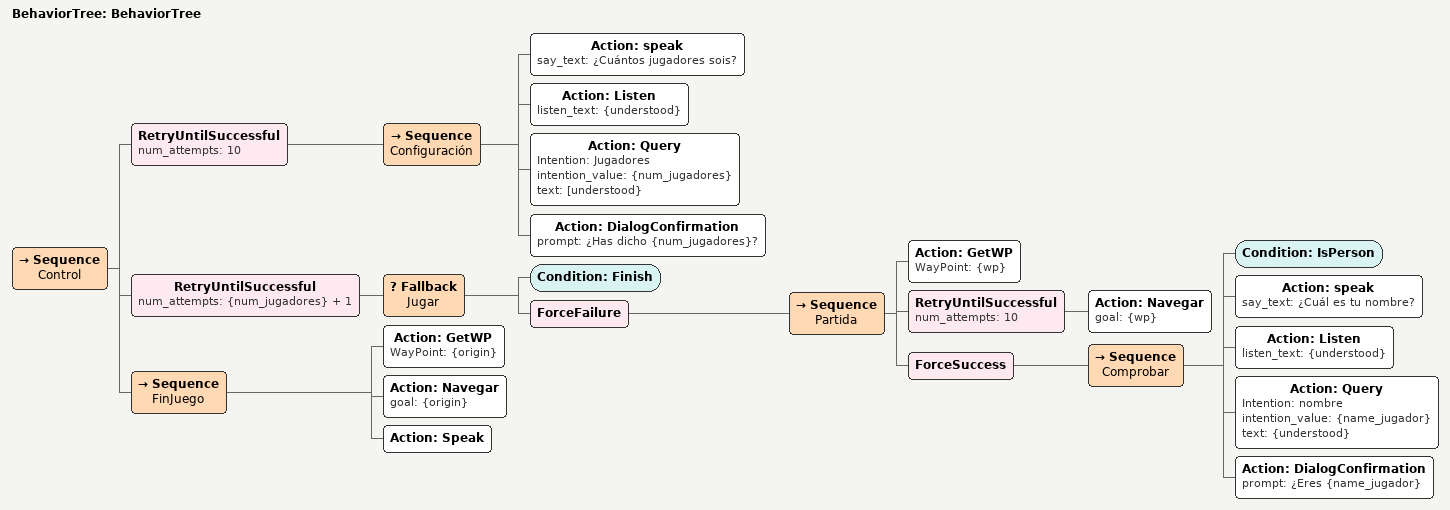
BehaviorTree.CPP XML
<?xml version="1.0"?>
<root main_tree_to_execute="BehaviorTree">
    <BehaviorTree ID="BehaviorTree">
        <Sequence name="Control">
            <RetryUntilSuccessful num_attempts="10">
                <Sequence name="Configuración">
                    <Action ID="speak" say_text="¿Cuántos jugadores sois?"/>
                    <Action ID="Listen" listen_text="{understood}"/>
                    <Action ID="Query" Intention="Jugadores" intention_value="{num_jugadores}" text="[understood}"/>
                    <Action ID="DialogConfirmation" prompt="¿Has dicho {num_jugadores}?"/>
                </Sequence>
            </RetryUntilSuccessful>
            <RetryUntilSuccessful num_attempts="{num_jugadores} + 1">
                <Fallback name="Jugar">
                    <Condition ID="Finish"/>
                    <ForceFailure>
                        <Sequence name="Partida">
                            <Action ID="GetWP" WayPoint="{wp}"/>
                            <RetryUntilSuccessful num_attempts="10">
                                <Action ID="Navegar" goal="{wp}"/>
                            </RetryUntilSuccessful>
                            <ForceSuccess>
                                <Sequence name="Comprobar">
                                    <Condition ID="IsPerson"/>
                                    <Action ID="speak" say_text="¿Cuál es tu nombre?"/>
                                    <Action ID="Listen" listen_text="{understood}"/>
                                    <Action ID="Query" Intention="nombre" intention_value="{name_jugador}" text="{understood}"/>
                                    <Action ID="DialogConfirmation" prompt="¿Eres {name_jugador}"/>
                                </Sequence>
                            </ForceSuccess>
                        </Sequence>
                    </ForceFailure>
                </Fallback>
            </RetryUntilSuccessful>
            <Sequence name="FinJuego">
                <Action ID="GetWP" WayPoint="{origin}"/>
                <Action ID="Navegar" goal="{origin}"/>
                <Action ID="Speak"/>
            </Sequence>
        </Sequence>
    </BehaviorTree>
</root>
